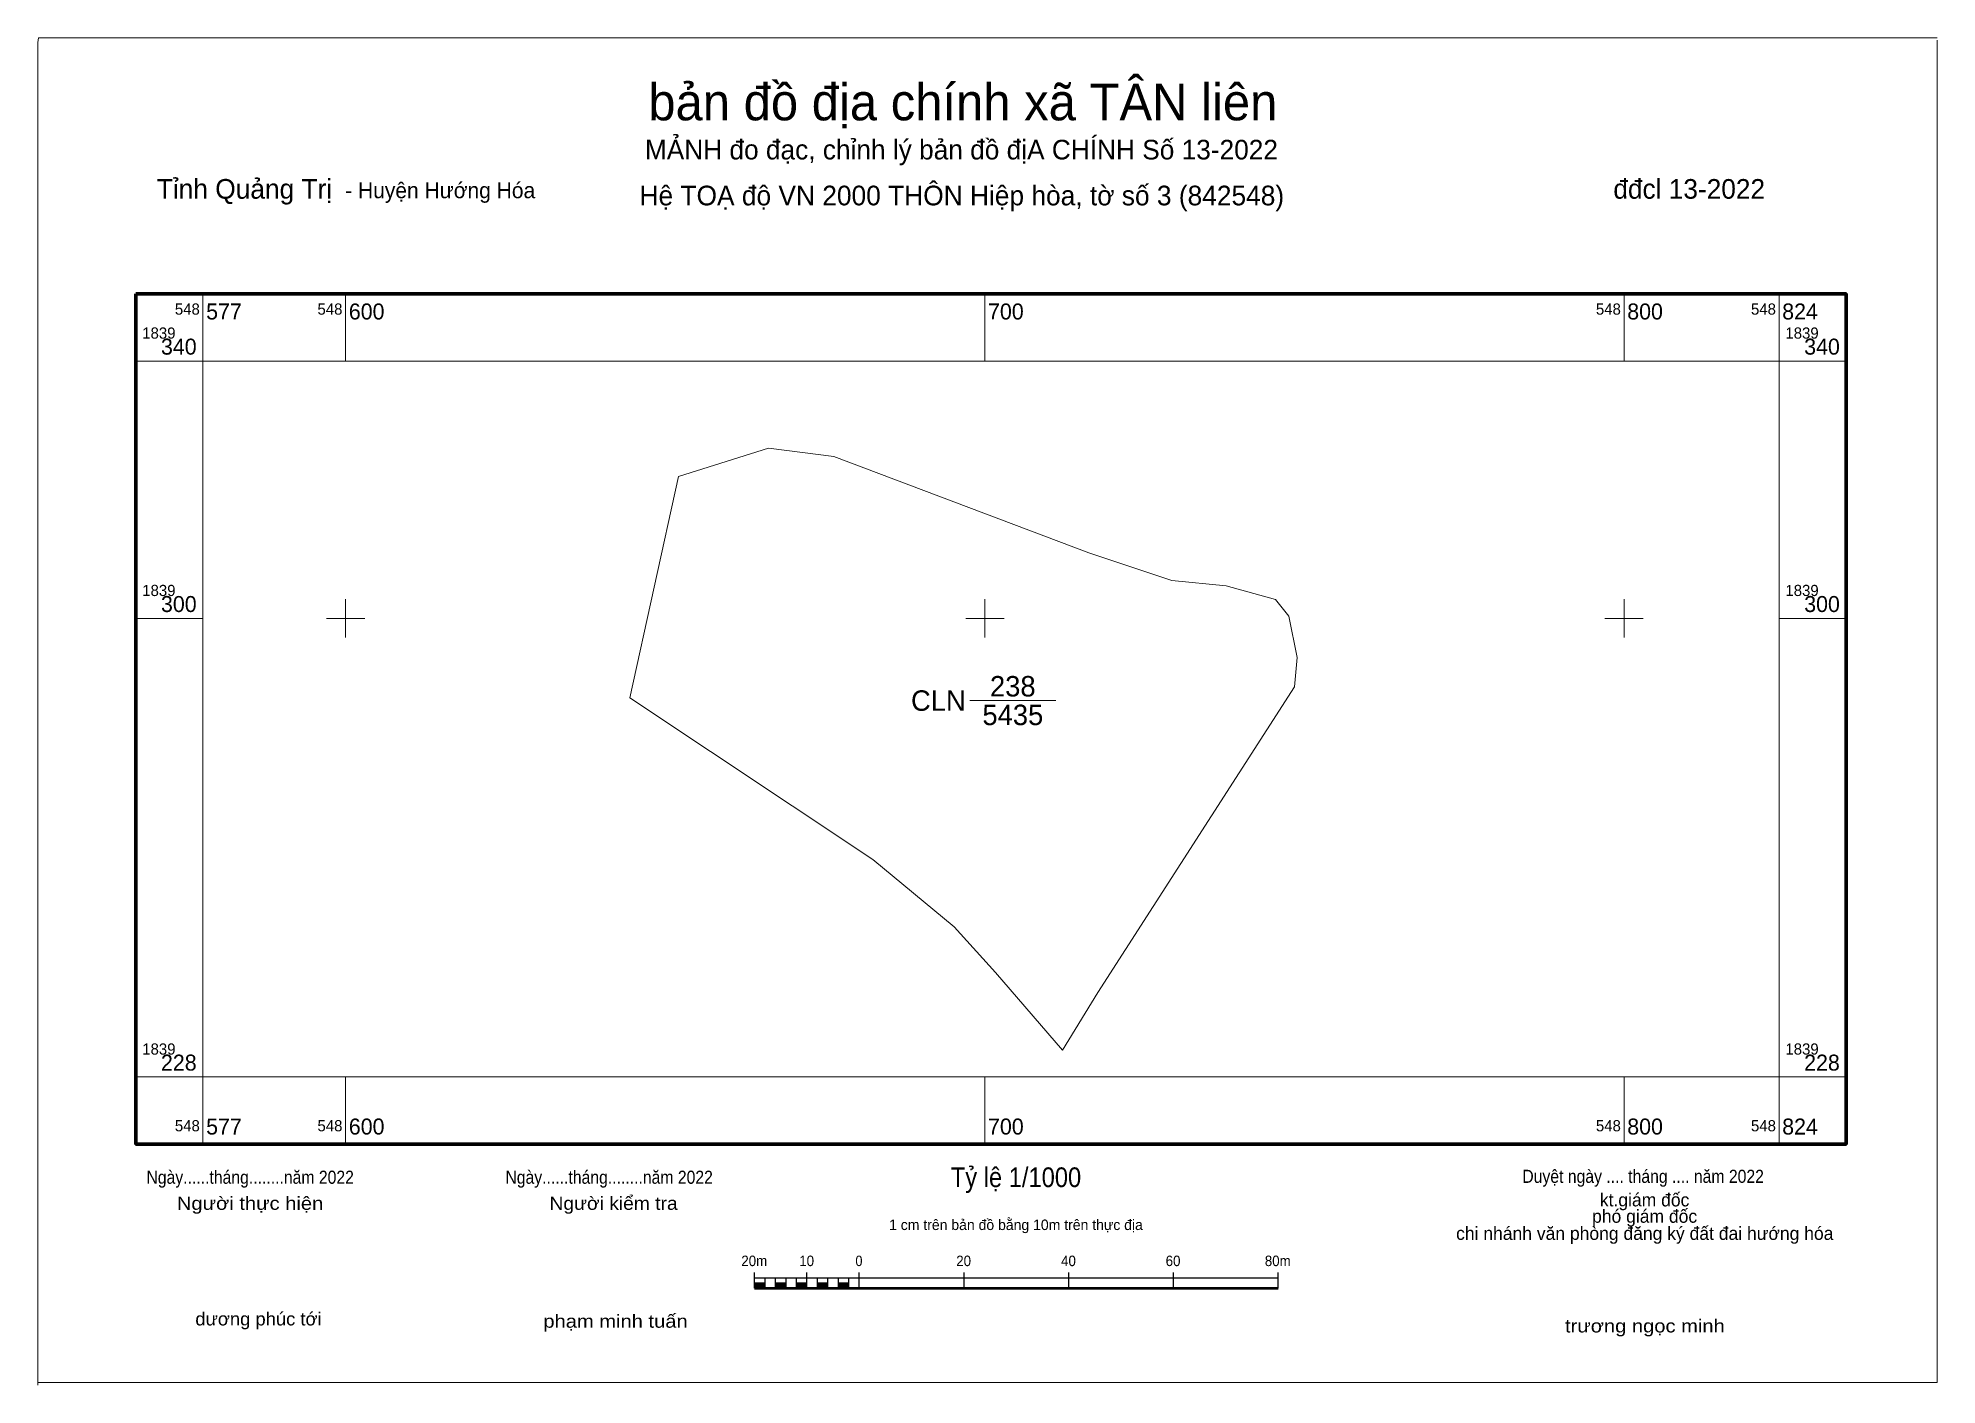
# Model space of a CAD drawing. Header units: metres. Extents: x 548552 to 548849, y 1839180 to 1839391.
import ezdxf
from ezdxf.enums import TextEntityAlignment as Align

# ---------------------------------------------------------------- set-up
doc = ezdxf.new("R2010")
doc.units = ezdxf.units.M
doc.header["$LTSCALE"] = 0.82
for name, color, linetype, lineweight in [('10', 7, 'Continuous', 13), ('11', 7, 'Continuous', 13), ('13', 7, 'Continuous', 13), ('2', 7, 'Continuous', 25), ('36', 7, 'Continuous', 13), ('63', 7, 'Continuous', 13)]:
    doc.layers.add(name, color=color, linetype=linetype, lineweight=lineweight)
doc.layers.add('4', color=7, linetype='Continuous')

msp = doc.modelspace()

# ---------------------------------------------------------------- hatches: boundary and pattern name
at = {"layer": '2'}
for points in [[(548663.99, 1839195.23), (548665.62, 1839195.23), (548665.62, 1839196.05), (548663.99, 1839196.05)], [(548667.26, 1839195.23), (548668.9, 1839195.23), (548668.9, 1839196.05), (548667.26, 1839196.05)], [(548670.54, 1839195.23), (548672.17, 1839195.23), (548672.17, 1839196.05), (548670.54, 1839196.05)], [(548673.81, 1839195.23), (548675.45, 1839195.23), (548675.45, 1839196.05), (548673.81, 1839196.05)], [(548677.09, 1839195.23), (548678.73, 1839195.23), (548678.73, 1839196.05), (548677.09, 1839196.05)]]:
    msp.add_hatch(color=256, dxfattribs=at).paths.add_polyline_path(points)

# ---------------------------------------------------------------- linework, layer by layer
at = {"layer": '10'}
msp.add_lwpolyline([(548748.86, 1839293.9), (548748.44, 1839289.28), (548717.65, 1839241.49), (548712.16, 1839232.49), (548701.67, 1839244.61), (548695.22, 1839251.75), (548682.49, 1839262.28), (548644.46, 1839287.58), (548652.06, 1839322.2), (548666.17, 1839326.61), (548676.37, 1839325.35), (548716.26, 1839310.28), (548729.24, 1839305.94), (548737.76, 1839305.12), (548745.49, 1839302.98), (548747.57, 1839300.34)], close=True, dxfattribs=at)
at = {"layer": '11'}
msp.add_line((548551.96, 1839390.79), (548848.96, 1839390.79), dxfattribs=at)
for points in [[(548551.87, 1839180.09), (548551.87, 1839390.09), (548551.96, 1839390.79)], [(548848.96, 1839390.47), (548848.96, 1839180.47), (548551.96, 1839180.47)]]:
    msp.add_lwpolyline(points, dxfattribs=at)
at = {"layer": '13'}
msp.add_line((548697.63, 1839287.15), (548711.11, 1839287.15), dxfattribs=at)
at = {"layer": '2'}
for p, q in [((548663.99, 1839195.23), (548663.99, 1839197.69)), ((548663.99, 1839196.87), (548745.88, 1839196.87)), ((548665.62, 1839195.23), (548665.62, 1839196.87)), ((548667.26, 1839195.23), (548667.26, 1839196.87)), ((548668.9, 1839195.23), (548668.9, 1839196.87)), ((548670.54, 1839195.23), (548670.54, 1839196.87)), ((548672.17, 1839195.23), (548672.17, 1839197.69)), ((548673.81, 1839195.23), (548673.81, 1839196.87)), ((548675.45, 1839195.23), (548675.45, 1839196.87)), ((548677.09, 1839195.23), (548677.09, 1839196.87)), ((548678.73, 1839195.23), (548678.73, 1839196.87)), ((548680.36, 1839195.23), (548680.36, 1839197.69)), ((548696.74, 1839195.23), (548696.74, 1839197.69)), ((548713.12, 1839195.23), (548713.12, 1839197.69)), ((548729.5, 1839195.23), (548729.5, 1839197.69)), ((548745.88, 1839195.23), (548745.88, 1839197.69))]:
    msp.add_line(p, q, dxfattribs=at)
at = {"layer": '2', "lineweight": 53}
msp.add_line((548663.99, 1839195.23), (548745.88, 1839195.23), dxfattribs=at)
at = {"layer": '2', "lineweight": 13}
for points in [[(548663.99, 1839195.23), (548665.62, 1839195.23), (548665.62, 1839196.05), (548663.99, 1839196.05)], [(548667.26, 1839195.23), (548668.9, 1839195.23), (548668.9, 1839196.05), (548667.26, 1839196.05)], [(548670.54, 1839195.23), (548672.17, 1839195.23), (548672.17, 1839196.05), (548670.54, 1839196.05)], [(548673.81, 1839195.23), (548675.45, 1839195.23), (548675.45, 1839196.05), (548673.81, 1839196.05)], [(548677.09, 1839195.23), (548678.73, 1839195.23), (548678.73, 1839196.05), (548677.09, 1839196.05)]]:
    msp.add_lwpolyline(points, close=True, dxfattribs=at)
at = {"layer": '36'}
msp.add_lwpolyline([(548712.16, 1839232.49), (548701.67, 1839244.61), (548695.22, 1839251.75), (548682.49, 1839262.28), (548644.46, 1839287.58)], dxfattribs=at)
at = {"layer": '63'}
for p, q in [((548577.68, 1839340.26), (548577.68, 1839350.76)), ((548600, 1839340.26), (548600, 1839350.76)), ((548700, 1839340.26), (548700, 1839350.76)), ((548800, 1839340.26), (548800, 1839350.76)), ((548824.24, 1839340.26), (548824.24, 1839350.76)), ((548577.68, 1839340.26), (548567.18, 1839340.26)), ((548824.24, 1839340.26), (548834.74, 1839340.26)), ((548600, 1839297), (548600, 1839303)), ((548700, 1839297), (548700, 1839303)), ((548800, 1839297), (548800, 1839303)), ((548577.68, 1839300), (548567.18, 1839300)), ((548597, 1839300), (548603, 1839300)), ((548697, 1839300), (548703, 1839300)), ((548797, 1839300), (548803, 1839300)), ((548824.24, 1839300), (548834.74, 1839300)), ((548577.68, 1839228.27), (548567.18, 1839228.27)), ((548577.68, 1839228.27), (548577.68, 1839217.77)), ((548600, 1839228.27), (548600, 1839217.77)), ((548700, 1839228.27), (548700, 1839217.77)), ((548800, 1839228.27), (548800, 1839217.77)), ((548824.24, 1839228.27), (548824.24, 1839217.77)), ((548824.24, 1839228.27), (548834.74, 1839228.27))]:
    msp.add_line(p, q, dxfattribs=at)
at = {"layer": '63', "lineweight": 70}
msp.add_lwpolyline([(548567.18, 1839350.76), (548834.74, 1839350.76), (548834.74, 1839217.77), (548567.18, 1839217.77)], close=True, dxfattribs=at)
at = {"layer": '63'}
msp.add_lwpolyline([(548577.68, 1839340.26), (548824.24, 1839340.26), (548824.24, 1839228.27), (548577.68, 1839228.27)], close=True, dxfattribs=at)

# ---------------------------------------------------------------- texts
at = {"layer": '13'}
msp.add_text('238', height=3.2, dxfattribs=at).set_placement((548704.37, 1839287.79), align=Align.CENTER)
at = {"layer": '2'}
for s, height, p in [('bản đồ địa chính xã TÂN liên', 5.731, (548696.555, 1839377.91)), ('MẢNH đo đạc, chỉnh lý bản đồ địA CHÍNH Số 13-2022', 3.07, (548696.335, 1839371.79)), ('Hệ TOẠ độ VN 2000 THÔN Hiệp hòa, tờ số 3 (842548)', 3.078, (548696.4, 1839364.61)), ('kt.giám đốc', 2.047, (548803.215, 1839208.03)), ('phó giám đốc', 2.047, (548803.215, 1839205.47)), ('1 cm trên bản đồ bằng 10m trên thực địa', 1.638, (548704.87, 1839204.33)), ('chi nhánh văn phòng đăng ký đất đai hướng hóa', 2.047, (548803.24, 1839202.79))]:
    msp.add_text(s, height=height, dxfattribs=at).set_placement(p, align=Align.CENTER)
for s, height, p in [('Tỉnh Quảng Trị ', 3.078, (548570.45, 1839365.65)), ('- Huyện Hướng Hóa', 2.456, (548599.93, 1839365.73))]:
    msp.add_text(s, height=height, dxfattribs=at).set_placement(p)
for s, height, p in [(' đđcl 13-2022', 3.07, (548822.06, 1839365.65)), ('CLN', 3.2, (548697.01, 1839285.55))]:
    msp.add_text(s, height=height, dxfattribs=at).set_placement(p, align=Align.RIGHT)
for s, height, width, p in [('Ngày......tháng........năm 2022', 2.047, 0.9, (548585.065, 1839211.57)), ('Ngày......tháng........năm 2022', 2.047, 0.9, (548641.225, 1839211.57)), ('Tỷ lệ 1/1000', 3.079, 0.9, (548704.875, 1839211.05)), ('Duyệt ngày .... tháng .... năm 2022', 2.047, 0.9, (548802.98, 1839211.71)), ('Người thực hiện', 2.047, 1.15, (548585.05, 1839207.49)), ('Người kiểm tra', 2.047, 1.1, (548641.915, 1839207.49)), ('20m', 1.638, 0.95, (548663.925, 1839198.69)), ('10', 1.638, 0.95, (548672.125, 1839198.69)), ('0', 1.638, 0.9, (548680.305, 1839198.69)), ('20', 1.638, 0.95, (548696.685, 1839198.69)), ('40', 1.638, 0.95, (548713.085, 1839198.69)), ('60', 1.638, 0.95, (548729.445, 1839198.69)), ('80m', 1.638, 0.95, (548745.825, 1839198.69)), ('dương phúc tới', 2.047, 1.05, (548586.365, 1839189.41)), ('phạm minh tuấn', 2.047, 1.15, (548642.22, 1839189.05)), ('trương ngọc minh', 2.047, 1.15, (548803.255, 1839188.31))]:
    msp.add_text(s, height=height, dxfattribs=dict(at, width=width)).set_placement(p, align=Align.CENTER)
at = {"layer": '4'}
msp.add_text('5435', height=3.2, dxfattribs=at).set_placement((548704.38, 1839283.31), align=Align.CENTER)
at = {"layer": '63'}
for s, height, p in [('548', 1.75, (548577.19, 1839347.51)), ('548', 1.75, (548599.5, 1839347.51)), ('548', 1.75, (548799.5, 1839347.51)), ('548', 1.75, (548823.76, 1839347.51)), ('340', 2.5, (548576.69, 1839341.26)), ('340', 2.5, (548833.76, 1839341.26)), ('300', 2.5, (548576.69, 1839301)), ('300', 2.5, (548833.76, 1839301)), ('228', 2.5, (548576.69, 1839229.27)), ('228', 2.5, (548833.75, 1839229.27)), ('548', 1.75, (548577.19, 1839219.77)), ('548', 1.75, (548599.5, 1839219.77)), ('548', 1.75, (548799.5, 1839219.77)), ('548', 1.75, (548823.76, 1839219.77))]:
    msp.add_text(s, height=height, dxfattribs=at).set_placement(p, align=Align.RIGHT)
for s, height, p in [('577', 2.5, (548578.18, 1839346.76)), ('600', 2.5, (548600.5, 1839346.76)), ('700', 2.5, (548700.5, 1839346.76)), ('800', 2.5, (548800.5, 1839346.76)), ('824', 2.5, (548824.74, 1839346.76)), ('1839', 1.75, (548568.18, 1839343.76)), ('1839', 1.75, (548825.24, 1839343.76)), ('1839', 1.75, (548568.18, 1839303.5)), ('1839', 1.75, (548825.24, 1839303.5)), ('1839', 1.75, (548568.18, 1839231.77)), ('1839', 1.75, (548825.24, 1839231.77)), ('600', 2.5, (548600.5, 1839219.27)), ('700', 2.5, (548700.5, 1839219.27)), ('800', 2.5, (548800.5, 1839219.27)), ('824', 2.5, (548824.74, 1839219.27)), ('577', 2.5, (548578.18, 1839219.27))]:
    msp.add_text(s, height=height, dxfattribs=at).set_placement(p)

doc.saveas('drawing.dxf')
